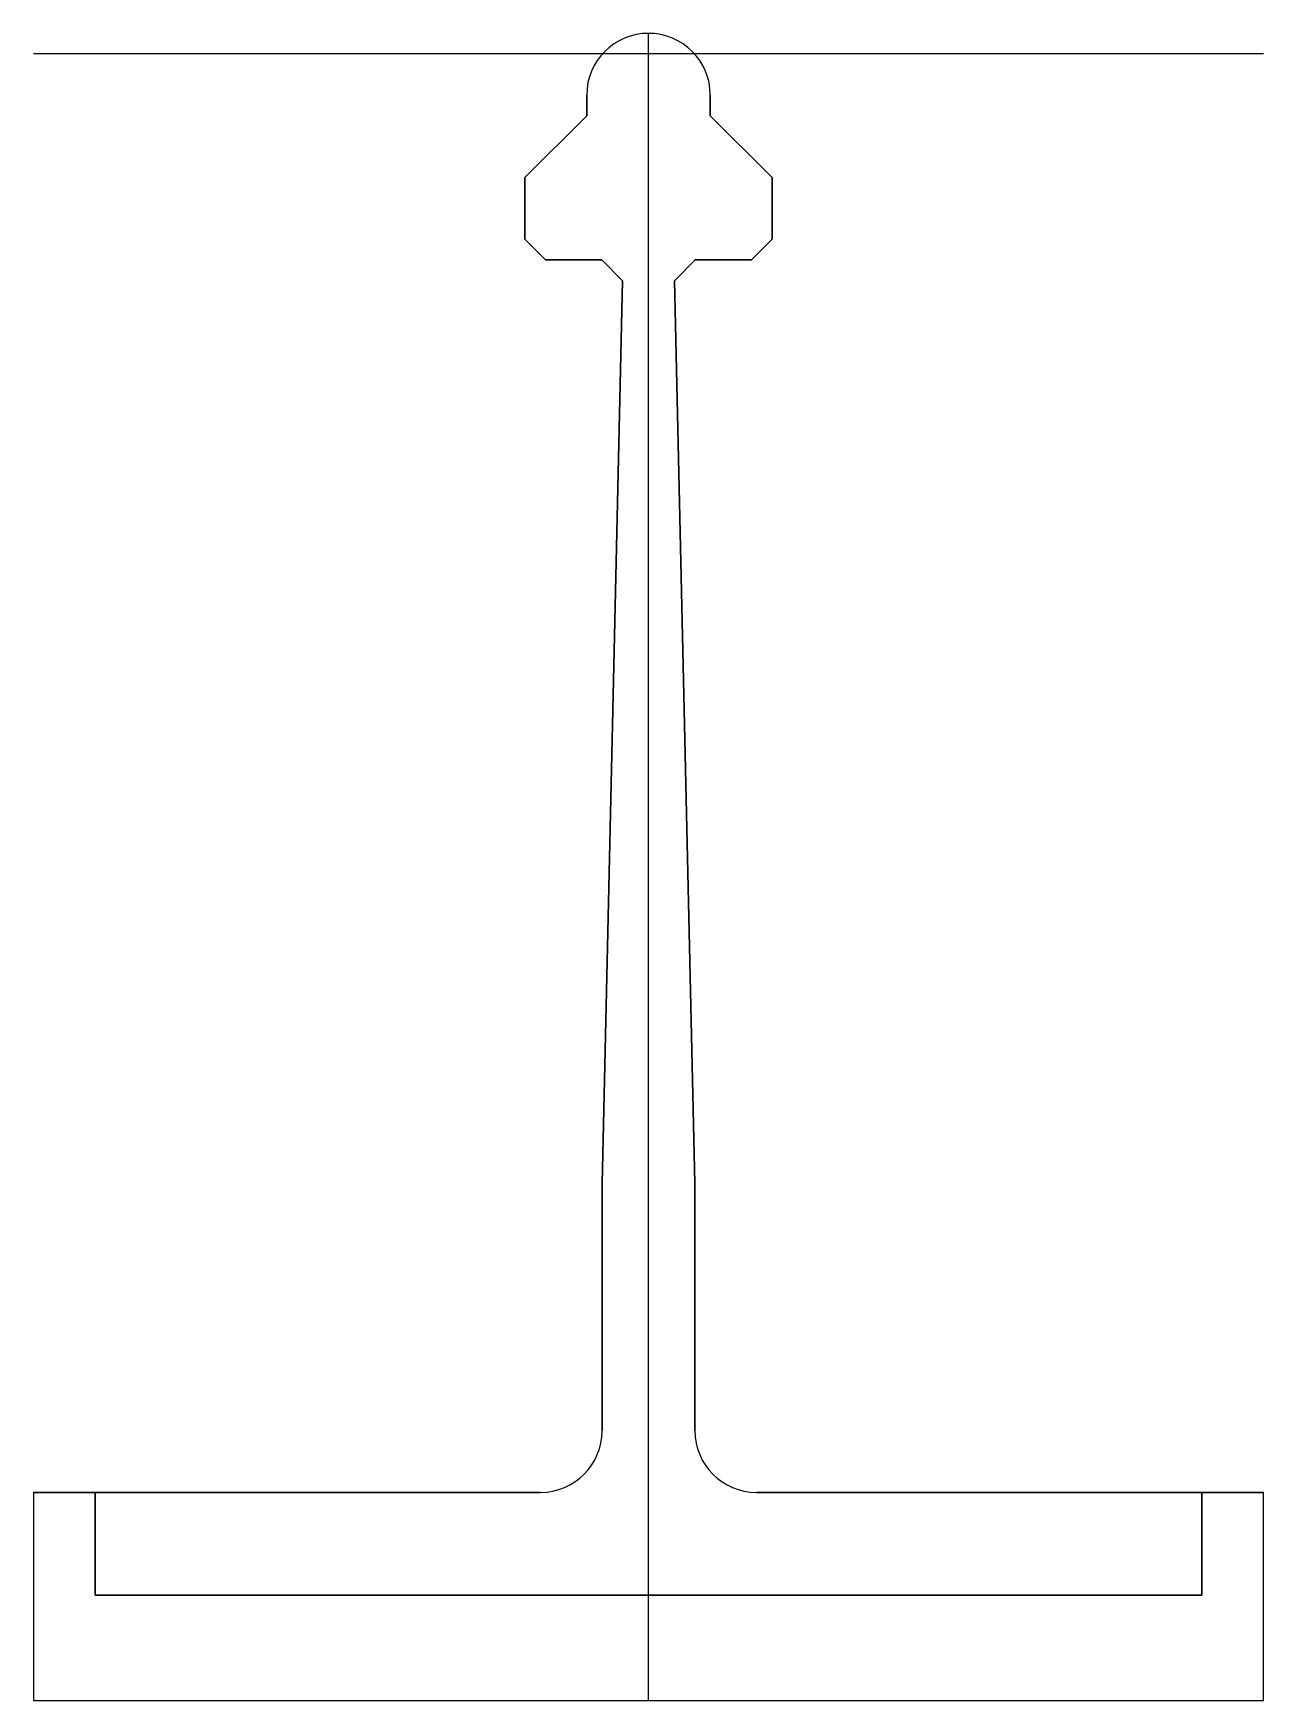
# Model space of a CAD drawing. Extents: x -29.9 to 29.9, y 0 to 81.
import ezdxf

# ---------------------------------------------------------------- set-up
doc = ezdxf.new("R2010")
doc.units = 0
doc.layers.get('0').update_dxf_attribs({"linetype": 'CONTINUOUS'})

msp = doc.modelspace()

# ---------------------------------------------------------------- linework, layer by layer
at = {"linetype": 'CONTINUOUS'}
for p, q in [((0, 0), (0, 81)), ((29.88, 80), (-29.88, 80)), ((-3, 78), (-3, 77)), ((-3, 77), (-3, 78)), ((3, 77), (3, 78)), ((3, 78), (3, 77)), ((-3, 77), (-6, 74)), ((-6, 74), (-3, 77)), ((6, 74), (3, 77)), ((3, 77), (6, 74)), ((-6, 74), (-6, 71)), ((-6, 71), (-6, 74)), ((6, 71), (6, 74)), ((6, 74), (6, 71)), ((-6, 71), (-5, 70)), ((-5, 70), (-6, 71)), ((5, 70), (6, 71)), ((6, 71), (5, 70)), ((6, 71), (5, 70)), ((-5, 70), (-2.27, 70)), ((-2.27, 70), (-5, 70)), ((-2.27, 70), (-1.27, 68.98)), ((-1.27, 68.98), (-2.27, 70)), ((1.27, 68.98), (2.27, 70)), ((2.27, 70), (1.27, 68.98)), ((2.27, 70), (5, 70)), ((5, 70), (2.27, 70)), ((-1.27, 68.98), (-2.25, 25.12)), ((-2.25, 25.12), (-1.27, 68.98)), ((2.25, 25.12), (1.27, 68.98)), ((1.27, 68.98), (2.25, 25.12)), ((-2.25, 25.12), (-2.25, 13.12)), ((-2.25, 13.12), (-2.25, 25.12)), ((2.25, 13.12), (2.25, 25.12)), ((2.25, 25.12), (2.25, 13.12)), ((-26.88, 10.12), (-29.88, 10.12)), ((-29.88, 10.12), (-29.88, 0)), ((-29.88, 10.12), (-5.25, 10.12)), ((-29.88, 10.12), (-29.88, 0)), ((-5.25, 10.12), (-26.88, 10.12)), ((-26.88, 10.12), (-26.88, 5.12)), ((-26.88, 5.12), (-26.88, 10.12)), ((-26.88, 10.12), (-26.88, 5.12)), ((26.88, 10.12), (5.25, 10.12)), ((5.25, 10.12), (29.88, 10.12)), ((26.88, 5.12), (26.88, 10.12)), ((29.88, 10.12), (26.88, 10.12)), ((26.88, 10.12), (26.88, 5.12)), ((26.88, 5.12), (26.88, 10.12)), ((29.88, 0), (29.88, 10.12)), ((29.88, 0), (29.88, 10.12)), ((-26.88, 5.12), (26.88, 5.12)), ((26.88, 5.12), (-26.88, 5.12)), ((26.88, 5.12), (-26.88, 5.12)), ((-29.88, 0), (29.88, 0)), ((-29.88, 0), (29.88, 0)), ((-29.88, 0), (29.88, 0))]:
    msp.add_line(p, q, dxfattribs=at)
for centre, start, end in [((0, 78), 90, 180), ((0, 78), 90, 180), ((0, 78), 0, 90), ((0, 78), 0, 90), ((-5.25, 13.12), 270, 0), ((-5.25, 13.12), 270, 0), ((5.25, 13.12), 180, 270), ((5.25, 13.12), 180, 270)]:
    msp.add_arc(centre, 3, start, end, dxfattribs=at)

doc.saveas('drawing.dxf')
